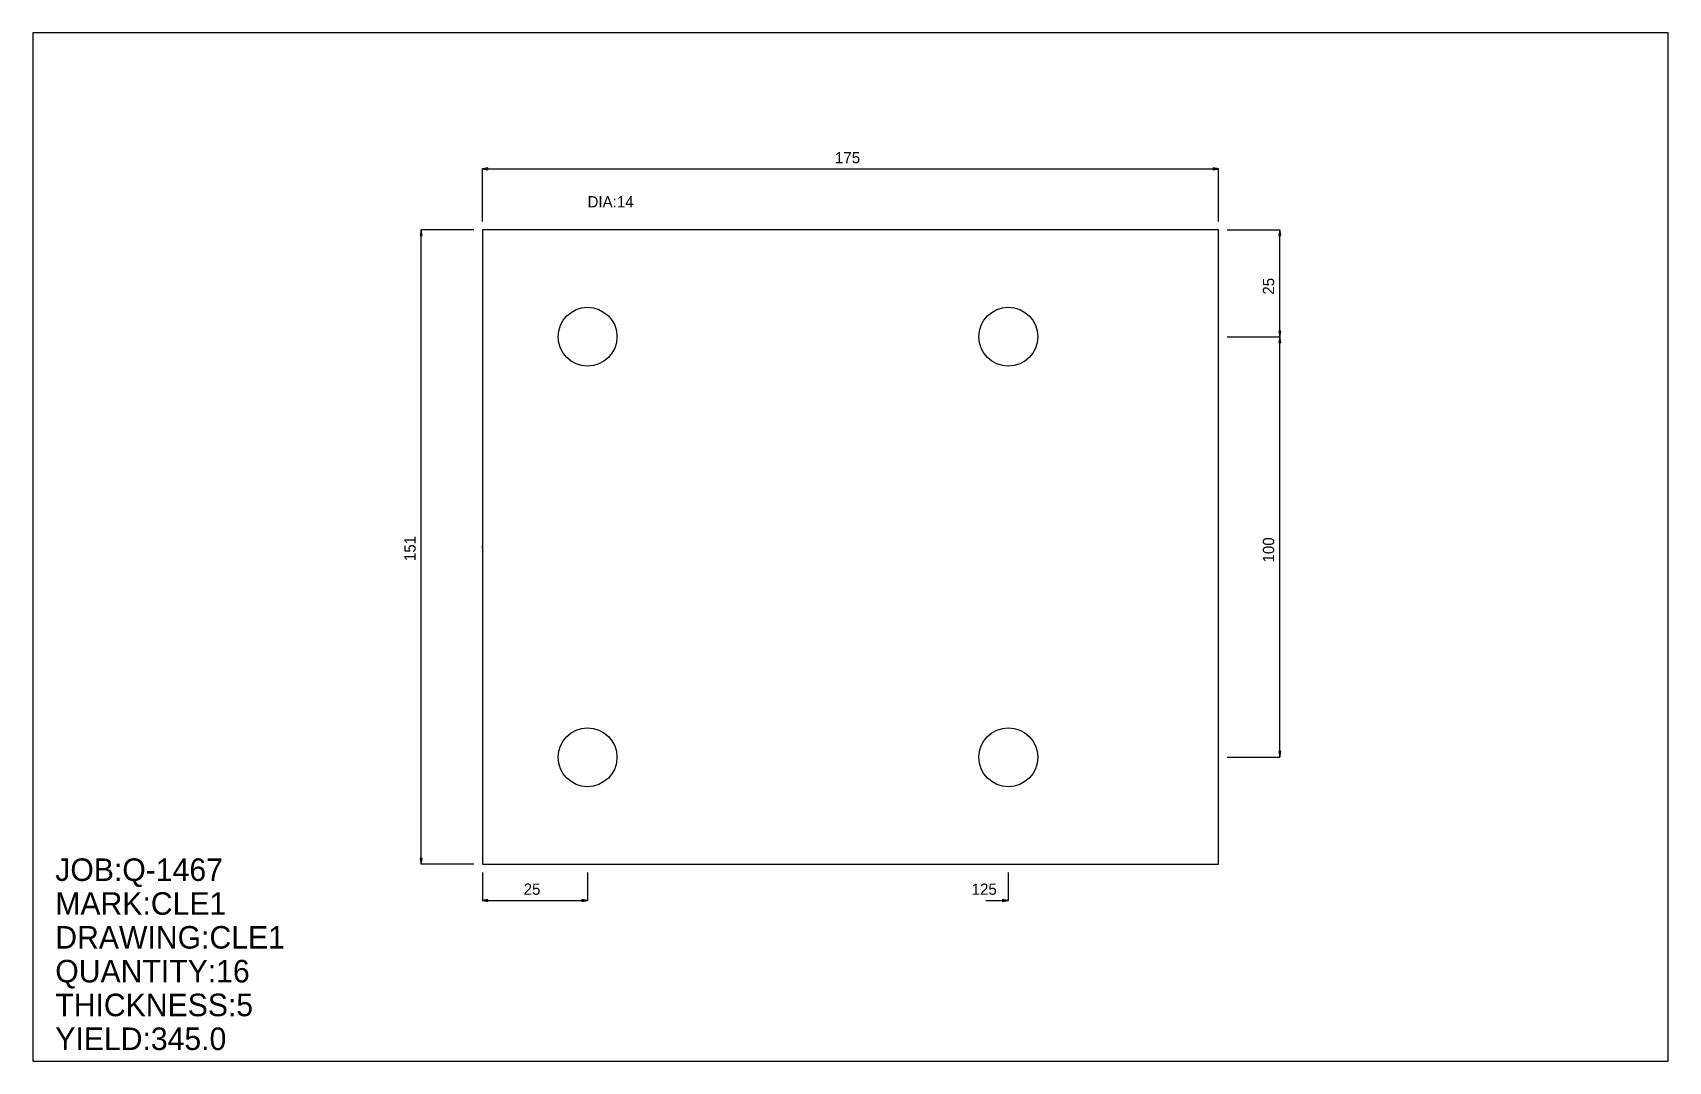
# Model space of a CAD drawing. Extents: x 0 to 389, y 0 to 245.
import ezdxf

# ---------------------------------------------------------------- set-up
doc = ezdxf.new("R2010")
doc.units = 0
doc.header["$LTSCALE"] = 0.125
for name, color, linetype in [('2', 7, 'CONTINUOUS'), ('3', 1, 'CONTINUOUS'), ('4', 1, 'CONTINUOUS'), ('5', 7, 'CONTINUOUS'), ('6', 6, 'CONTINUOUS')]:
    doc.layers.add(name, color=color, linetype=linetype)

# ---------------------------------------------------------------- blocks, each defined once
blk = doc.blocks.new('ARROW')
at = {"layer": '2', "linetype": 'CONTINUOUS'}
for p, q in [((0, 0), (-1, 0.166667)), ((-1, 0.166667), (-1, -0.166667)), ((-1, -0.166667), (0, 0))]:
    blk.add_line(p, q, dxfattribs=at)
blk = doc.blocks.new('PLATE')
at = {"layer": '3', "linetype": 'CONTINUOUS'}
for p, q in [((0, 0), (0, -150.8)), ((175, 0), (0, 0)), ((175, -150.8), (175, 0)), ((0, -150.8), (175, -150.8))]:
    blk.add_line(p, q, dxfattribs=at)
at = {"layer": '4', "linetype": 'CONTINUOUS'}
for centre in [(25, -25.400002), (125, -25.400002), (25, -125.4), (125, -125.4)]:
    blk.add_circle(centre, 7, dxfattribs=at)
at = {"layer": '5', "linetype": 'CONTINUOUS'}
for p, q in [((-0.1, -75.400002), (0.1, -75.400002)), ((0, -75.5), (0, -75.300003))]:
    blk.add_line(p, q, dxfattribs=at)
blk.add_circle((0, -75.400002), 0.1, dxfattribs=at)
at = {"layer": '6', "linetype": 'CONTINUOUS'}
for p, q in [((0, 2.010667), (0, 14.577334)), ((0, 14.527334), (175, 14.527334)), ((175, 2.010667), (175, 14.577334)), ((-2.010655, 0), (-14.577323, 0.000001)), ((-14.527334, -150.8), (-14.527323, 0.000001)), ((177.01067, 0), (189.57733, -0.000001)), ((189.52733, -25.400002), (189.52733, -0.000001)), ((177.01067, -25.400002), (189.57733, -25.400002)), ((177.01067, -25.400002), (189.57733, -25.400002)), ((189.52733, -125.4), (189.52733, -25.400002)), ((177.01067, -125.4), (189.57733, -125.4)), ((-2.010667, -150.8), (-14.577334, -150.8)), ((0, -152.81067), (0, -159.51289)), ((25, -152.81067), (25, -159.51289)), ((125, -152.81067), (125, -159.51289)), ((0, -159.46289), (25, -159.46289)), ((119.63822, -159.46289), (125, -159.46289))]:
    blk.add_line(p, q, dxfattribs=at)
at = {"layer": '6', "xscale": 1.340444, "yscale": 1.340444, "zscale": 1.340444}
for p, rotation in [((0, 14.527334), 180), ((-14.527323, 0.000001), 90), ((189.52733, -0.000001), 90), ((189.52733, -25.400002), 270), ((189.52733, -25.400002), 90), ((189.52733, -125.4), 270), ((-14.527334, -150.8), 270), ((0, -159.46289), 180)]:
    blk.add_blockref('ARROW', p, dxfattribs=dict(at, rotation=rotation))
for p in [(175, 14.527334), (25, -159.46289), (125, -159.46289)]:
    blk.add_blockref('ARROW', p, dxfattribs=at)
at = {"layer": '5'}
blk.add_text('ZERO', height=0.015, dxfattribs=at).set_placement((0, -75.400002))
at = {"layer": '6'}
for s, p in [('175', (83.813774, 15.867779)), ('DIA:14', (25, 5.361778)), ('25', (9.819111, -158.12245)), ('125', (116.28711, -158.12245))]:
    blk.add_text(s, height=2.681, dxfattribs=at).set_placement(p)
for s, p in [('25', (188.18689, -15.38089)), ('151', (-15.867773, -78.751114)), ('100', (188.18689, -79.08622))]:
    blk.add_text(s, height=2.681, rotation=90, dxfattribs=at).set_placement(p)

msp = doc.modelspace()

# ---------------------------------------------------------------- linework, layer by layer
at = {"layer": '5', "linetype": 'CONTINUOUS'}
for p, q in [((388.72894, 244.63112), (0, 244.63112)), ((0, 244.63112), (0, 0)), ((388.72894, 0), (388.72894, 244.63112)), ((0, 0), (388.72894, 0))]:
    msp.add_line(p, q, dxfattribs=at)

# ---------------------------------------------------------------- block references
at = {"layer": '2'}
msp.add_blockref('PLATE', (106.86447, 197.71556), dxfattribs=at)

# ---------------------------------------------------------------- texts
at = {"layer": '5'}
for s, p in [('JOB:Q-1467', (5.361778, 42.894222)), ('MARK:CLE1', (5.361778, 34.851555)), ('DRAWING:CLE1', (5.361778, 26.808889)), ('QUANTITY:16', (5.361778, 18.766222)), ('THICKNESS:5', (5.361778, 10.723556)), ('YIELD:345.0', (5.361778, 2.680889))]:
    msp.add_text(s, height=5.362, dxfattribs=at).set_placement(p)

doc.saveas('drawing.dxf')
